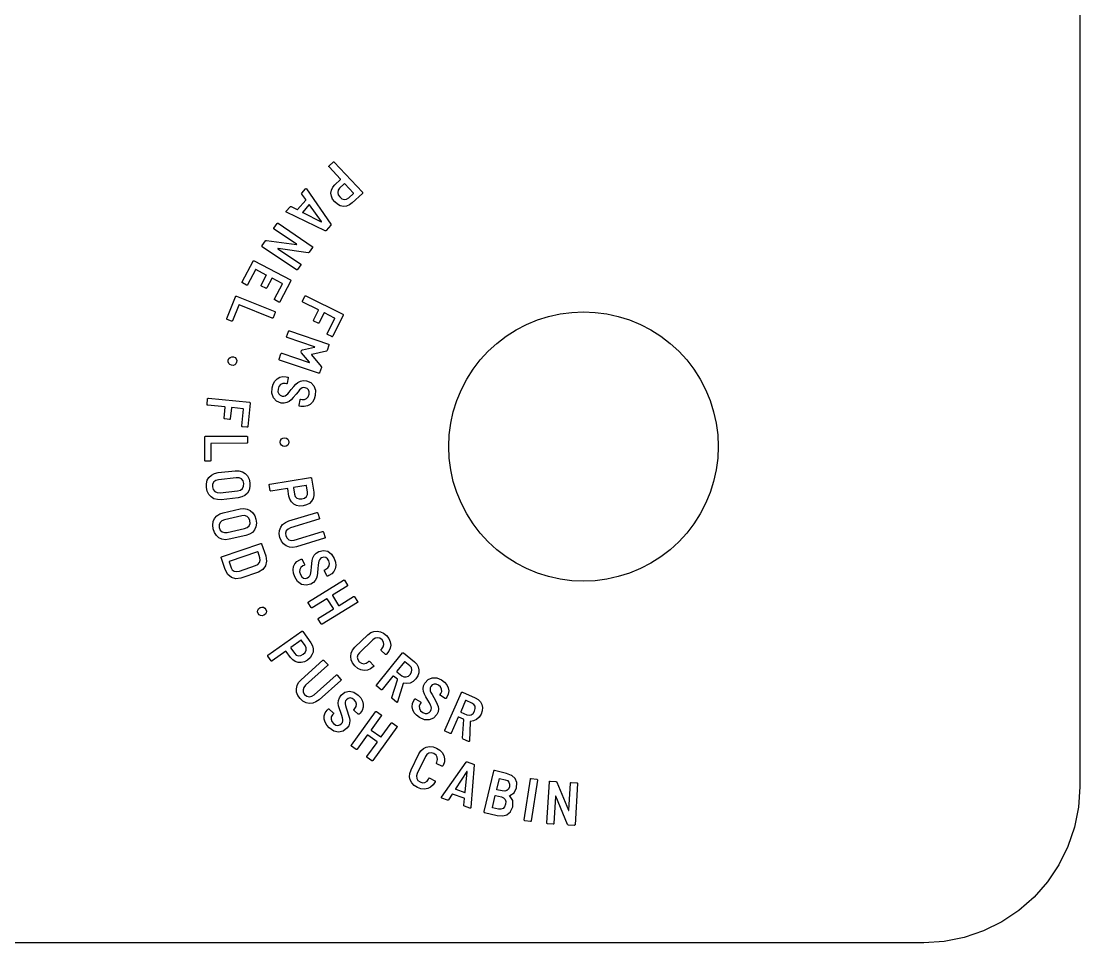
# Model space of a CAD drawing. Header units: millimetres. Extents: x 0 to 165, y 0 to 65.
# Drawn here: x 127.68 to 165, y 0 to 32.5 of the extents above; entities that cross this region are included whole.
import ezdxf

# ---------------------------------------------------------------- set-up
doc = ezdxf.new("R2010")
doc.units = ezdxf.units.MM
for name, color, linetype in [('CUT', 8, 'CONTINUOUS'), ('LASER', 7, 'CONTINUOUS'), ('UV_AMBER', 30, 'CONTINUOUS')]:
    doc.layers.add(name, color=color, linetype=linetype)

msp = doc.modelspace()

# ---------------------------------------------------------------- linework, layer by layer
at = {"layer": 'CUT'}
msp.add_lwpolyline([(165, 59.5), (165, 5.5), (164.9529, 4.7821), (164.8126, 4.0765), (164.5813, 3.3952), (164.2631, 2.75), (163.8634, 2.1518), (163.3891, 1.6109), (162.8482, 1.1366), (162.25, 0.7369), (161.6048, 0.4187), (160.9235, 0.1874), (160.2179, 0.0471), (159.5, 0), (5.5, 0)], dxfattribs=at)
msp.add_lwpolyline([(152.25, 17.5), (152.2319, 17.086), (152.1778, 16.6752), (152.0881, 16.2706), (151.9635, 15.8754), (151.805, 15.4926), (151.6136, 15.125), (151.391, 14.7755), (151.1387, 14.4468), (150.8588, 14.1412), (150.5532, 13.8613), (150.2245, 13.609), (149.875, 13.3864), (149.5074, 13.195), (149.1246, 13.0365), (148.7294, 12.9119), (148.3248, 12.8222), (147.914, 12.7681), (147.5, 12.75), (147.086, 12.7681), (146.6752, 12.8222), (146.2706, 12.9119), (145.8754, 13.0365), (145.4926, 13.195), (145.125, 13.3864), (144.7755, 13.609), (144.4468, 13.8613), (144.1412, 14.1412), (143.8613, 14.4468), (143.609, 14.7755), (143.3864, 15.125), (143.195, 15.4926), (143.0365, 15.8754), (142.9119, 16.2706), (142.8222, 16.6752), (142.7681, 17.086), (142.75, 17.5), (142.7681, 17.914), (142.8222, 18.3248), (142.9119, 18.7294), (143.0365, 19.1246), (143.195, 19.5074), (143.3864, 19.875), (143.609, 20.2245), (143.8613, 20.5532), (144.1412, 20.8588), (144.4468, 21.1387), (144.7755, 21.391), (145.125, 21.6136), (145.4926, 21.805), (145.8754, 21.9635), (146.2706, 22.0881), (146.6752, 22.1778), (147.086, 22.2319), (147.5, 22.25), (147.914, 22.2319), (148.3248, 22.1778), (148.7294, 22.0881), (149.1246, 21.9635), (149.5074, 21.805), (149.875, 21.6136), (150.2245, 21.391), (150.5532, 21.1387), (150.8588, 20.8588), (151.1387, 20.5532), (151.391, 20.2245), (151.6136, 19.875), (151.805, 19.5074), (151.9635, 19.1246), (152.0881, 18.7294), (152.1778, 18.3248), (152.2319, 17.914)], close=True, dxfattribs=at)
at = {"layer": 'LASER'}
for points in [[(138.478, 21.4487), (138.4699, 21.4549), (138.4649, 21.4638), (138.4636, 21.4737), (138.4663, 21.4834), (138.7326, 22.0171), (138.7338, 22.0255), (138.7277, 22.0315), (138.3656, 22.2121), (138.3572, 22.2133), (138.3512, 22.2073), (138.1802, 21.8645), (138.174, 21.8565), (138.1651, 21.8517), (138.1552, 21.8502), (138.1454, 21.8529), (137.9992, 21.9258), (137.9911, 21.932), (137.9861, 21.941), (137.9848, 21.9509), (137.9875, 21.9606), (138.1586, 22.3034), (138.1598, 22.3118), (138.1537, 22.3179), (137.6047, 22.5917), (137.5966, 22.5979), (137.5916, 22.6069), (137.5903, 22.6168), (137.5931, 22.6265), (137.6816, 22.8038), (137.6876, 22.8118), (137.6963, 22.8167), (137.7064, 22.8179), (137.7162, 22.8151), (139.0183, 22.1655), (139.0263, 22.1594), (139.0312, 22.1508), (139.0327, 22.1408), (139.03, 22.1311), (138.659, 21.3873), (138.6528, 21.3793), (138.6439, 21.3745), (138.634, 21.373), (138.6242, 21.3757), (138.478, 21.4487)], [(138.2542, 20.3255), (138.2626, 20.3101), (138.2608, 20.2913), (138.1967, 20.1017), (138.1916, 20.093), (138.1835, 20.087), (138.1738, 20.0842), (138.1638, 20.0855), (136.7854, 20.5516), (136.7765, 20.5567), (136.7703, 20.5649), (136.7677, 20.5745), (136.7691, 20.5845), (136.8326, 20.7722), (136.8375, 20.781), (136.8454, 20.787), (136.8552, 20.7895), (136.8653, 20.7881), (137.8318, 20.4613), (137.8386, 20.4601), (137.8424, 20.4623), (137.843, 20.4667), (137.8401, 20.4723), (137.5563, 20.809), (137.5479, 20.8244), (137.5497, 20.8432), (137.5628, 20.8817), (137.5727, 20.8977), (137.5887, 20.9049), (138.0167, 21.0009), (138.0224, 21.0036), (138.0246, 21.0075), (138.0229, 21.0115), (138.0168, 21.0148), (137.0523, 21.3409), (137.0434, 21.346), (137.0372, 21.3542), (137.0346, 21.3638), (137.036, 21.3738), (137.0994, 21.5611), (137.1043, 21.57), (137.1123, 21.5763), (137.1221, 21.5788), (137.1322, 21.5774), (138.5107, 21.1112), (138.5195, 21.1063), (138.5255, 21.0984), (138.5283, 21.0885), (138.5269, 21.0784), (138.4636, 20.891), (138.4536, 20.875), (138.4376, 20.8679), (137.921, 20.745), (137.9128, 20.7408), (137.9168, 20.7326), (138.2542, 20.3255)], [(136.523, 19.5706), (136.5602, 19.6995), (136.619, 19.8068), (136.6971, 19.8892), (136.7918, 19.9439), (136.8991, 19.9688), (137.0153, 19.9619), (137.0705, 19.9514), (137.0799, 19.9478), (137.087, 19.9408), (137.0908, 19.9314), (137.0908, 19.9212), (137.0548, 19.7309), (137.0511, 19.7215), (137.0441, 19.7144), (137.035, 19.7102), (137.0249, 19.7102), (136.9825, 19.7182), (136.8968, 19.7179), (136.8221, 19.6828), (136.7654, 19.6163), (136.7329, 19.5223), (136.7289, 19.4321), (136.7547, 19.3604), (136.806, 19.3096), (136.8782, 19.2823), (136.9326, 19.2797), (136.982, 19.2934), (137.0284, 19.3215), (137.0738, 19.3627), (137.1278, 19.4233), (137.1994, 19.5108), (137.2854, 19.6149), (137.3592, 19.6952), (137.4331, 19.756), (137.5194, 19.8018), (137.6187, 19.8249), (137.7309, 19.8176), (137.8879, 19.7564), (137.9954, 19.6416), (138.0481, 19.4857), (138.0406, 19.3013), (138.0031, 19.1742), (137.9427, 19.0679), (137.8625, 18.9861), (137.7651, 18.9327), (137.6549, 18.9091), (137.5362, 18.9168), (137.4919, 18.9252), (137.4824, 18.9289), (137.4752, 18.9362), (137.4712, 18.9453), (137.4713, 18.9554), (137.5073, 19.1458), (137.5109, 19.1553), (137.518, 19.1626), (137.5274, 19.1665), (137.5375, 19.1664), (137.5779, 19.1588), (137.6637, 19.1585), (137.7395, 19.1919), (137.7975, 19.2552), (137.8298, 19.3453), (137.8334, 19.4292), (137.8095, 19.4984), (137.7601, 19.5488), (137.6873, 19.5763), (137.633, 19.5795), (137.5846, 19.5673), (137.539, 19.5399), (137.4928, 19.4981), (137.4383, 19.4351), (137.3676, 19.3451), (137.2653, 19.2277), (137.1897, 19.1466), (137.1214, 19.0908), (137.0408, 19.0488), (136.948, 19.0279), (136.8424, 19.035), (136.681, 19.0979), (136.5695, 19.216), (136.5148, 19.3773), (136.523, 19.5706)], [(136.8105, 17.6578), (136.8222, 17.7183), (136.8552, 17.7668), (136.9047, 17.7983), (136.9659, 17.8082), (137.0264, 17.7965), (137.0749, 17.7635), (137.1064, 17.7141), (137.1163, 17.6532), (137.1046, 17.5927), (137.0716, 17.5452), (137.0222, 17.5144), (136.9613, 17.5048), (136.9005, 17.5165), (136.852, 17.5495), (136.8204, 17.5984), (136.8105, 17.6578)], [(137.9898, 15.8938), (137.9945, 15.7755), (137.9695, 15.6671), (137.9163, 15.5724), (137.8368, 15.4954), (137.7348, 15.439), (137.6143, 15.4063), (137.492, 15.4002), (137.3804, 15.4225), (137.2836, 15.4714), (137.2051, 15.545), (137.1484, 15.6398), (137.1166, 15.752), (137.0748, 16.0137), (137.0708, 16.0212), (137.0624, 16.0226), (136.4822, 15.9299), (136.472, 15.9302), (136.4627, 15.9343), (136.4559, 15.9416), (136.4525, 15.9511), (136.4213, 16.1467), (136.4215, 16.1569), (136.4257, 16.1662), (136.4332, 16.173), (136.4428, 16.1764), (137.882, 16.4063), (137.8921, 16.406), (137.9011, 16.4018), (137.908, 16.3943), (137.9114, 16.3847), (137.9898, 15.8938)], [(137.3081, 15.8221), (137.3372, 15.7403), (137.3948, 15.6823), (137.4746, 15.6516), (137.5705, 15.6524), (137.6639, 15.6818), (137.7316, 15.7361), (137.7689, 15.8092), (137.7714, 15.8961), (137.7358, 16.1193), (137.7318, 16.1268), (137.7234, 16.1282), (137.2813, 16.0576), (137.2738, 16.0537), (137.2724, 16.0453), (137.3081, 15.8221)], [(136.8007, 14.2895), (136.7766, 14.4199), (136.7849, 14.5432), (136.8248, 14.6549), (136.8948, 14.7504), (136.9921, 14.826), (137.1139, 14.878), (138.0995, 15.1738), (138.1095, 15.1749), (138.119, 15.172), (138.127, 15.1655), (138.1317, 15.1565), (138.1887, 14.9667), (138.1897, 14.9567), (138.1865, 14.9471), (138.1803, 14.9392), (138.1713, 14.9345), (137.1735, 14.635), (137.0846, 14.5923), (137.0239, 14.5261), (136.9966, 14.4436), (137.0069, 14.3514), (137.0491, 14.2685), (137.1177, 14.214), (137.205, 14.1912), (137.3029, 14.2042), (138.3006, 14.5037), (138.3106, 14.5048), (138.3201, 14.5019), (138.3281, 14.4954), (138.3329, 14.4864), (138.3898, 14.2966), (138.3908, 14.2866), (138.3876, 14.277), (138.3814, 14.2691), (138.3725, 14.2644), (137.3869, 13.9685), (137.2566, 13.9449), (137.1338, 13.9543), (137.0227, 13.9955), (136.9279, 14.0667), (136.8529, 14.1657), (136.8007, 14.2895)], [(137.3186, 12.9041), (137.2752, 13.0311), (137.2619, 13.1527), (137.2787, 13.265), (137.3249, 13.3641), (137.3986, 13.446), (137.4977, 13.507), (137.5489, 13.53), (137.5587, 13.5324), (137.5685, 13.5308), (137.5771, 13.5253), (137.5829, 13.5169), (137.6625, 13.3403), (137.6649, 13.3305), (137.6632, 13.3207), (137.6581, 13.312), (137.6499, 13.3062), (137.6106, 13.2885), (137.5405, 13.2392), (137.4995, 13.1675), (137.4911, 13.0806), (137.5183, 12.9849), (137.5668, 12.9087), (137.629, 12.8647), (137.7001, 12.8525), (137.775, 12.8715), (137.821, 12.9005), (137.8536, 12.9401), (137.8755, 12.9898), (137.8892, 13.0495), (137.8986, 13.1302), (137.9072, 13.2429), (137.918, 13.3775), (137.9324, 13.4856), (137.9581, 13.5778), (138.0025, 13.6648), (138.0707, 13.7406), (138.1668, 13.799), (138.3305, 13.8388), (138.4844, 13.8064), (138.6169, 13.7088), (138.7165, 13.5535), (138.7587, 13.4278), (138.7701, 13.3061), (138.7513, 13.1931), (138.7021, 13.0935), (138.6253, 13.011), (138.5236, 12.9492), (138.4825, 12.9307), (138.4726, 12.9283), (138.4625, 12.9301), (138.454, 12.9354), (138.4483, 12.9437), (138.3687, 13.1203), (138.3662, 13.1302), (138.3678, 13.1402), (138.3733, 13.1488), (138.3816, 13.1546), (138.419, 13.1714), (138.4896, 13.2204), (138.5325, 13.2912), (138.5437, 13.3763), (138.5186, 13.4687), (138.4734, 13.5394), (138.4142, 13.5825), (138.3448, 13.5955), (138.2694, 13.5762), (138.2231, 13.5477), (138.1904, 13.51), (138.1688, 13.4614), (138.1548, 13.4006), (138.1463, 13.3178), (138.14, 13.2035), (138.1235, 13.0487), (138.108, 12.939), (138.084, 12.854), (138.042, 12.7734), (137.978, 12.7031), (137.8874, 12.6484), (137.7191, 12.6074), (137.56, 12.6403), (137.4227, 12.7411), (137.3186, 12.9041)], [(139.3967, 12.2141), (139.4061, 12.2178), (139.4161, 12.2174), (139.4255, 12.2132), (139.4324, 12.2057), (139.5369, 12.0374), (139.5405, 12.028), (139.5399, 12.0179), (139.5358, 12.0088), (139.5283, 12.002), (138.2919, 11.2347), (138.2825, 11.231), (138.2723, 11.2313), (138.2633, 11.2353), (138.2565, 11.2428), (138.152, 11.4111), (138.1483, 11.4206), (138.1485, 11.4308), (138.1528, 11.44), (138.1603, 11.4468), (138.6796, 11.7691), (138.6851, 11.7756), (138.6831, 11.7839), (138.4674, 12.1314), (138.4609, 12.1369), (138.4526, 12.1349), (137.9333, 11.8126), (137.9238, 11.809), (137.9135, 11.8095), (137.9044, 11.8135), (137.8976, 11.821), (137.7932, 11.9893), (137.7895, 11.9987), (137.7899, 12.0087), (137.7942, 12.0179), (137.8017, 12.0247), (139.0381, 12.792), (139.0475, 12.7957), (139.0574, 12.7953), (139.0667, 12.7914), (139.0736, 12.7839), (139.1781, 12.6156), (139.1816, 12.6061), (139.1811, 12.5961), (139.1771, 12.5868), (139.1697, 12.5799), (138.6558, 12.261), (138.6504, 12.2545), (138.6524, 12.2462), (138.868, 11.8987), (138.8746, 11.8932), (138.8829, 11.8952), (139.3967, 12.2141)], [(139.4406, 9.7651), (139.3596, 9.8701), (139.3103, 9.9831), (139.2938, 10.0996), (139.3106, 10.2146), (139.3603, 10.3238), (139.4423, 10.4228), (139.899, 10.8607), (140.0011, 10.9381), (140.1116, 10.9826), (140.2264, 10.9938), (140.3412, 10.9716), (140.4517, 10.9172), (140.5531, 10.8317), (140.6345, 10.7271), (140.6849, 10.6151), (140.7032, 10.5003), (140.6884, 10.3873), (140.641, 10.2803), (140.5609, 10.1831), (140.5514, 10.174), (140.5427, 10.1683), (140.532, 10.1661), (140.5217, 10.1676), (140.5133, 10.1733), (140.3687, 10.312), (140.3599, 10.3304), (140.3693, 10.3484), (140.388, 10.3663), (140.4434, 10.4407), (140.4634, 10.5239), (140.4484, 10.6073), (140.3977, 10.6828), (140.3232, 10.7378), (140.2399, 10.757), (140.1562, 10.7403), (140.0795, 10.688), (139.6024, 10.2306), (139.5473, 10.1565), (139.5275, 10.074), (139.5438, 9.9906), (139.596, 9.9141), (139.669, 9.8601), (139.751, 9.8409), (139.8345, 9.8569), (139.9109, 9.9089), (139.9313, 9.9284), (139.9485, 9.936), (139.9662, 9.926), (140.0984, 9.7755), (140.1039, 9.7671), (140.1056, 9.7573), (140.1037, 9.7474), (140.0979, 9.7391), (140.0915, 9.7331), (139.9906, 9.6567), (139.8804, 9.6126), (139.7658, 9.6015), (139.6515, 9.6243), (139.5418, 9.6794), (139.4406, 9.7651)], [(140.7519, 8.6151), (140.7402, 8.6314), (140.742, 8.6507), (140.9461, 9.2786), (140.9463, 9.2865), (140.9429, 9.2919), (140.7984, 9.4074), (140.7905, 9.4104), (140.7833, 9.4058), (140.4016, 8.9284), (140.3938, 8.9218), (140.384, 8.9188), (140.3741, 8.9196), (140.3652, 8.9244), (140.2105, 9.0481), (140.2039, 9.0558), (140.2009, 9.0652), (140.2019, 9.0753), (140.2067, 9.0843), (141.1155, 10.2208), (141.1231, 10.2274), (141.1326, 10.2303), (141.1426, 10.2297), (141.1516, 10.225), (141.5401, 9.9143), (141.622, 9.8314), (141.6756, 9.7358), (141.6999, 9.6316), (141.693, 9.5233), (141.6563, 9.4151), (141.5902, 9.3118), (141.4959, 9.2197), (141.3879, 9.1622), (141.2731, 9.141), (141.1586, 9.1582), (141.1494, 9.1579), (141.1442, 9.1504), (140.9473, 8.4976), (140.9453, 8.4922), (140.941, 8.4859), (140.9287, 8.4792), (140.9135, 8.4859), (140.7519, 8.6151)], [(141.2005, 9.9103), (141.1925, 9.9132), (141.1854, 9.9086), (140.9178, 9.5739), (140.9148, 9.5659), (140.9194, 9.5588), (141.096, 9.4176), (141.1694, 9.3784), (141.2485, 9.374), (141.326, 9.4035), (141.394, 9.4661), (141.441, 9.5473), (141.4529, 9.6296), (141.4314, 9.706), (141.3771, 9.7691), (141.2005, 9.9103)], [(141.7165, 7.9431), (141.6087, 8.0232), (141.5288, 8.1158), (141.479, 8.2179), (141.4609, 8.3257), (141.4752, 8.4349), (141.5224, 8.5413), (141.5515, 8.5894), (141.5582, 8.5969), (141.5672, 8.6011), (141.5774, 8.6014), (141.5869, 8.5978), (141.7526, 8.4974), (141.7601, 8.4907), (141.7643, 8.4817), (141.765, 8.4716), (141.7615, 8.4621), (141.7392, 8.4253), (141.7094, 8.345), (141.7162, 8.2627), (141.7585, 8.1863), (141.8352, 8.1229), (141.9183, 8.0876), (141.9945, 8.0866), (142.06, 8.1169), (142.1109, 8.1749), (142.1324, 8.2249), (142.1368, 8.276), (142.1267, 8.3293), (142.1041, 8.3863), (142.0662, 8.4581), (142.0094, 8.5558), (141.9419, 8.6728), (141.8926, 8.7701), (141.8615, 8.8606), (141.8488, 8.9575), (141.862, 9.0585), (141.9081, 9.1611), (142.0204, 9.2867), (142.1656, 9.3472), (142.33, 9.342), (142.5001, 9.2704), (142.6061, 9.1908), (142.6845, 9.097), (142.7331, 8.9932), (142.7489, 8.8833), (142.7324, 8.7718), (142.6837, 8.6633), (142.6603, 8.6247), (142.6535, 8.6172), (142.6441, 8.6129), (142.6342, 8.6124), (142.6248, 8.616), (142.459, 8.7164), (142.4514, 8.7231), (142.4471, 8.7323), (142.4467, 8.7424), (142.4503, 8.7519), (142.4716, 8.787), (142.5019, 8.8674), (142.4972, 8.9501), (142.4582, 9.0265), (142.3851, 9.0884), (142.3078, 9.1211), (142.2346, 9.1229), (142.1701, 9.0944), (142.1188, 9.0358), (142.0969, 8.986), (142.0913, 8.9364), (142.101, 8.8841), (142.124, 8.8261), (142.1639, 8.7531), (142.2235, 8.6554), (142.2976, 8.5184), (142.3471, 8.4192), (142.3755, 8.3357), (142.3865, 8.2455), (142.3737, 8.1512), (142.33, 8.0548), (142.2146, 7.9256), (142.0649, 7.8626), (141.8946, 7.8678), (141.7165, 7.9431)], [(143.2593, 7.1804), (143.2438, 7.1931), (143.2405, 7.2122), (143.2766, 7.8715), (143.2748, 7.8792), (143.2701, 7.8835), (143.1008, 7.9581), (143.0924, 7.9589), (143.0866, 7.9526), (142.8403, 7.3933), (142.8345, 7.3849), (142.8257, 7.3794), (142.816, 7.3777), (142.8061, 7.38), (142.6248, 7.4599), (142.6165, 7.4656), (142.6112, 7.474), (142.6095, 7.484), (142.6119, 7.4939), (143.1984, 8.8256), (143.2041, 8.8339), (143.2125, 8.8392), (143.2224, 8.8412), (143.2322, 8.839), (143.6875, 8.6384), (143.7879, 8.5792), (143.8643, 8.5007), (143.9145, 8.4062), (143.9357, 8.2998), (143.9279, 8.1858), (143.8906, 8.0689), (143.8231, 7.9558), (143.7335, 7.8724), (143.628, 7.8225), (143.5129, 7.8097), (143.5041, 7.807), (143.501, 7.7984), (143.4783, 7.117), (143.4777, 7.1113), (143.4752, 7.1041), (143.4651, 7.0944), (143.4486, 7.097), (143.2593, 7.1804)], [(143.3603, 8.5473), (143.3519, 8.5481), (143.3461, 8.5418), (143.1734, 8.1496), (143.1726, 8.1411), (143.1789, 8.1354), (143.3858, 8.0443), (143.4668, 8.0253), (143.5444, 8.0414), (143.6117, 8.0898), (143.6614, 8.1677), (143.6859, 8.2583), (143.6763, 8.3409), (143.6359, 8.4091), (143.5672, 8.4562), (143.3603, 8.5473)]]:
    msp.add_lwpolyline(points, close=True, dxfattribs=at)
at = {"layer": 'UV_AMBER'}
for points in [[(139.3433, 26.0888), (139.2479, 26.0186), (139.144, 25.9788), (139.0358, 25.9699), (138.9274, 25.9926), (138.8236, 26.0455), (138.7291, 26.1272), (138.6556, 26.2251), (138.6116, 26.33), (138.598, 26.4376), (138.6151, 26.5439), (138.6618, 26.6439), (138.737, 26.7331), (138.9305, 26.9142), (138.9346, 26.9217), (138.931, 26.9294), (138.5295, 27.3584), (138.524, 27.367), (138.5222, 27.377), (138.5245, 27.3867), (138.5304, 27.3948), (138.6751, 27.5302), (138.6837, 27.5357), (138.6937, 27.5374), (138.7035, 27.535), (138.7117, 27.529), (139.7077, 26.4649), (139.7131, 26.4564), (139.7147, 26.4466), (139.7123, 26.4367), (139.7062, 26.4285), (139.3433, 26.0888)], [(137.1578, 25.9531), (137.1745, 25.9642), (137.1937, 25.9618), (137.4051, 25.8545), (137.4123, 25.8532), (137.4185, 25.8572), (137.7072, 26.1937), (137.7102, 26.2004), (137.7078, 26.2073), (137.5679, 26.3982), (137.5627, 26.4169), (137.5713, 26.4352), (137.7044, 26.5904), (137.7223, 26.6005), (137.7396, 26.5886), (138.5909, 25.3423), (138.5961, 25.3236), (138.5875, 25.3053), (138.4278, 25.1191), (138.4111, 25.1078), (138.3918, 25.1102), (137.0303, 25.7616), (137.0226, 25.7655), (137.0154, 25.7795), (137.0232, 25.7961), (137.1578, 25.9531)], [(138.9023, 26.6136), (138.8508, 26.5437), (138.8349, 26.4635), (138.8542, 26.3802), (138.9086, 26.3012), (138.9852, 26.2402), (139.068, 26.2145), (139.1496, 26.2245), (139.2229, 26.271), (139.3879, 26.4255), (139.392, 26.433), (139.3885, 26.4407), (139.0825, 26.7676), (139.075, 26.7716), (139.0673, 26.7681), (138.9023, 26.6136)], [(137.8392, 26.0268), (137.8352, 26.0308), (137.8303, 26.0314), (137.8258, 26.0296), (137.8225, 26.0269), (137.6009, 25.7686), (137.5988, 25.7649), (137.5977, 25.7602), (137.599, 25.7554), (137.6036, 25.7521), (138.2545, 25.4265), (138.2602, 25.4254), (138.264, 25.4272), (138.2651, 25.431), (138.263, 25.4364), (137.8392, 26.0268)], [(137.523, 23.9401), (137.5302, 23.933), (137.5339, 23.9238), (137.5341, 23.9138), (137.5301, 23.9044), (137.4192, 23.7403), (137.4121, 23.7331), (137.4027, 23.7295), (137.3926, 23.7294), (137.3833, 23.7333), (136.1775, 24.5478), (136.1702, 24.555), (136.1665, 24.5646), (136.1665, 24.5745), (136.1705, 24.5838), (136.2874, 24.7569), (136.301, 24.7683), (136.3203, 24.7707), (137.3821, 24.6198), (137.3883, 24.6209), (137.3915, 24.624), (137.3909, 24.6284), (137.3859, 24.6331), (136.5943, 25.1649), (136.5871, 25.1721), (136.5833, 25.1817), (136.5833, 25.1916), (136.5873, 25.2009), (136.6982, 25.3651), (136.7054, 25.3723), (136.7147, 25.3763), (136.7249, 25.3761), (136.7342, 25.372), (137.94, 24.5575), (137.9472, 24.5505), (137.9509, 24.5412), (137.951, 24.531), (137.947, 24.5216), (137.8314, 24.3504), (137.8171, 24.338), (137.7983, 24.3363), (136.7315, 24.4877), (136.7255, 24.4868), (136.7224, 24.4838), (136.7231, 24.4793), (136.728, 24.4747), (137.523, 23.9401)], [(136.6202, 22.6685), (136.6122, 22.6749), (136.6074, 22.6839), (136.6063, 22.6938), (136.6092, 22.7035), (136.8869, 23.2335), (136.8883, 23.2419), (136.8824, 23.2481), (136.5239, 23.4358), (136.5155, 23.4372), (136.5094, 23.4313), (136.3316, 23.0919), (136.3253, 23.084), (136.3163, 23.0794), (136.3063, 23.0781), (136.2967, 23.081), (136.1518, 23.1569), (136.1439, 23.1632), (136.139, 23.1723), (136.138, 23.1822), (136.1409, 23.1918), (136.3187, 23.5312), (136.3201, 23.5396), (136.3142, 23.5457), (135.948, 23.7376), (135.9396, 23.7389), (135.9334, 23.733), (135.6558, 23.203), (135.6494, 23.1951), (135.6405, 23.1905), (135.6305, 23.1891), (135.6208, 23.192), (135.476, 23.2679), (135.468, 23.2742), (135.4632, 23.2833), (135.4621, 23.2932), (135.4651, 23.3029), (135.8517, 24.0409), (135.8579, 24.0488), (135.8667, 24.0536), (135.8768, 24.0545), (135.8865, 24.0515), (137.1755, 23.3763), (137.1834, 23.37), (137.1881, 23.3613), (137.1895, 23.3513), (137.1866, 23.3416), (136.7999, 22.6036), (136.7936, 22.5957), (136.7846, 22.5911), (136.7747, 22.5897), (136.765, 22.5926), (136.6202, 22.6685)], [(135.2308, 22.7837), (135.2362, 22.7923), (135.2444, 22.7979), (135.2544, 22.7999), (135.2644, 22.7979), (136.6162, 22.2593), (136.6247, 22.2539), (136.6303, 22.2457), (136.6326, 22.2359), (136.6308, 22.226), (136.5574, 22.0419), (136.552, 22.0334), (136.5435, 22.0279), (136.5337, 22.0256), (136.5238, 22.0274), (135.3579, 22.492), (135.3494, 22.4924), (135.3439, 22.4859), (135.1248, 21.936), (135.1193, 21.9275), (135.1109, 21.922), (135.1011, 21.9196), (135.0912, 21.9215), (134.9393, 21.982), (134.9307, 21.9875), (134.925, 21.996), (134.9229, 22.0058), (134.9248, 22.0157), (135.2308, 22.7837)], [(134.975, 20.5485), (134.9999, 20.605), (135.0428, 20.6449), (135.0981, 20.6647), (135.1599, 20.6607), (135.2163, 20.6359), (135.2562, 20.5929), (135.276, 20.5377), (135.2721, 20.4762), (135.2473, 20.4198), (135.2046, 20.3808), (135.1496, 20.3617), (135.0881, 20.3659), (135.0314, 20.3908), (134.9914, 20.4338), (134.9715, 20.4885), (134.975, 20.5485)], [(135.4742, 18.1978), (135.4644, 18.2007), (135.4565, 18.2074), (135.4518, 18.2161), (135.451, 18.2262), (135.5099, 18.8196), (135.508, 18.8279), (135.5003, 18.8314), (135.0976, 18.8714), (135.0893, 18.8695), (135.0858, 18.8617), (135.048, 18.4805), (135.045, 18.4708), (135.0385, 18.4632), (135.0297, 18.4582), (135.0196, 18.4573), (134.8569, 18.4734), (134.8472, 18.4763), (134.8393, 18.483), (134.8346, 18.4917), (134.8337, 18.5018), (134.8716, 18.883), (134.8697, 18.8913), (134.8619, 18.8948), (134.2514, 18.9554), (134.2416, 18.9583), (134.2338, 18.965), (134.2291, 18.9737), (134.2282, 18.9838), (134.2478, 19.1809), (134.2506, 19.1906), (134.2569, 19.1983), (134.2659, 19.2029), (134.2761, 19.2038), (135.7241, 19.06), (135.7338, 19.0572), (135.7414, 19.0508), (135.7464, 19.0421), (135.7473, 19.032), (135.6652, 18.2049), (135.6623, 18.1952), (135.6557, 18.1876), (135.6469, 18.1826), (135.6369, 18.1817), (135.4742, 18.1978)], [(134.1457, 17.8356), (134.1475, 17.8456), (134.1531, 17.8538), (134.1615, 17.8594), (134.1715, 17.8613), (135.6267, 17.8647), (135.6366, 17.8629), (135.6449, 17.8573), (135.6507, 17.8491), (135.6526, 17.8392), (135.6531, 17.6411), (135.6512, 17.6311), (135.6454, 17.6229), (135.6372, 17.6171), (135.6273, 17.6151), (134.3723, 17.6122), (134.3642, 17.6094), (134.3615, 17.6014), (134.3629, 17.0094), (134.361, 16.9994), (134.3552, 16.9912), (134.347, 16.9853), (134.3371, 16.9834), (134.1736, 16.983), (134.1636, 16.9849), (134.1551, 16.9907), (134.1495, 16.9989), (134.1476, 17.0088), (134.1457, 17.8356)], [(134.2053, 16.0554), (134.2053, 16.1898), (134.236, 16.3108), (134.2955, 16.4142), (134.3817, 16.4955), (134.4912, 16.5521), (134.6204, 16.5811), (135.2237, 16.6467), (135.3546, 16.6461), (135.4732, 16.6143), (135.5748, 16.5534), (135.6549, 16.4652), (135.7109, 16.3537), (135.7398, 16.2224), (135.74, 16.0863), (135.7093, 15.9647), (135.6502, 15.8609), (135.5641, 15.7787), (135.4552, 15.7214), (135.3275, 15.6923), (134.7243, 15.6267), (134.5918, 15.6274), (134.4727, 15.6599), (134.3709, 15.7216), (134.2905, 15.8102), (134.2344, 15.9224), (134.2053, 16.0554)], [(134.4193, 16.0787), (134.4465, 15.986), (134.5051, 15.9178), (134.5877, 15.8789), (134.6866, 15.8736), (135.3072, 15.9412), (135.4041, 15.9677), (135.4766, 16.0236), (135.5192, 16.1027), (135.5258, 16.1991), (135.4988, 16.2898), (135.4403, 16.3566), (135.3576, 16.3946), (135.2574, 16.3993), (134.6367, 16.3318), (134.5413, 16.3057), (134.4689, 16.2509), (134.4261, 16.1731), (134.4193, 16.0787)], [(134.4454, 14.5992), (134.4306, 14.7328), (134.4478, 14.8565), (134.4955, 14.9657), (134.5723, 15.0561), (134.6748, 15.1244), (134.8001, 15.1674), (135.3924, 15.2992), (135.5226, 15.3129), (135.644, 15.2944), (135.7517, 15.2451), (135.841, 15.1663), (135.909, 15.0616), (135.9522, 14.9343), (135.9674, 14.799), (135.9503, 14.6748), (135.903, 14.5651), (135.8265, 14.4739), (135.7246, 14.405), (135.6008, 14.362), (135.0085, 14.2303), (134.8768, 14.2164), (134.7548, 14.2356), (134.6468, 14.2857), (134.5571, 14.3649), (134.489, 14.4702), (134.4454, 14.5992)], [(134.6556, 14.646), (134.6928, 14.5568), (134.7586, 14.4956), (134.845, 14.4659), (134.9438, 14.4716), (135.5532, 14.6071), (135.6466, 14.6442), (135.7125, 14.7077), (135.7461, 14.7911), (135.7421, 14.8876), (135.7053, 14.9748), (135.6397, 15.0347), (135.5534, 15.0633), (135.4532, 15.057), (134.8438, 14.9214), (134.7518, 14.885), (134.6859, 14.8226), (134.6519, 14.7405), (134.6556, 14.646)], [(134.7273, 13.5819), (134.7258, 13.5919), (134.7284, 13.6014), (134.7346, 13.6094), (134.7435, 13.6144), (136.1205, 14.085), (136.1305, 14.0865), (136.14, 14.0839), (136.1482, 14.078), (136.1532, 14.0692), (136.2974, 13.6475), (136.3307, 13.4601), (136.2955, 13.2931), (136.1979, 13.1598), (136.0431, 13.0736), (135.4237, 12.8619), (135.2485, 12.8353), (135.0895, 12.8809), (134.9597, 12.9915), (134.8714, 13.1601), (134.7273, 13.5819)], [(135.0136, 13.443), (135.0069, 13.4378), (135.0069, 13.4293), (135.0778, 13.2282), (135.1198, 13.1544), (135.1859, 13.1084), (135.2709, 13.0918), (135.3693, 13.1074), (135.9359, 13.301), (136.0244, 13.3464), (136.0823, 13.4115), (136.1067, 13.4899), (136.0944, 13.5756), (136.0255, 13.7774), (136.0203, 13.7842), (136.0118, 13.7841), (135.0136, 13.443)], [(136.0316, 11.6141), (136.0135, 11.673), (136.0199, 11.7313), (136.0487, 11.7824), (136.0981, 11.8198), (136.157, 11.838), (136.2153, 11.8316), (136.2664, 11.8028), (136.3037, 11.7536), (136.3218, 11.6948), (136.3149, 11.6373), (136.2858, 11.5869), (136.2366, 11.5499), (136.1774, 11.5316), (136.119, 11.538), (136.0682, 11.5663), (136.0316, 11.6141)], [(137.8898, 10.5758), (137.9465, 10.4719), (137.972, 10.3635), (137.9662, 10.2551), (137.9291, 10.1508), (137.8626, 10.0551), (137.769, 9.9725), (137.6621, 9.9128), (137.5521, 9.8834), (137.4437, 9.8844), (137.3407, 9.9157), (137.2479, 9.9755), (137.1697, 10.062), (137.0163, 10.2782), (137.0094, 10.2832), (137.0013, 10.2807), (136.522, 9.9407), (136.5128, 9.9364), (136.5027, 9.936), (136.4934, 9.9395), (136.4861, 9.9465), (136.3715, 10.1081), (136.3672, 10.1173), (136.3668, 10.1275), (136.3705, 10.1369), (136.3776, 10.1442), (137.5663, 10.9876), (137.5755, 10.9918), (137.5854, 10.9921), (137.5948, 10.9884), (137.6021, 10.9813), (137.8898, 10.5758)], [(137.3103, 10.2096), (137.3727, 10.1492), (137.45, 10.1227), (137.5351, 10.1305), (137.6208, 10.1738), (137.6915, 10.2415), (137.7281, 10.3201), (137.7293, 10.4022), (137.693, 10.4811), (137.5622, 10.6655), (137.5554, 10.6705), (137.5472, 10.6681), (137.1821, 10.409), (137.1771, 10.4021), (137.1795, 10.394), (137.3103, 10.2096)], [(137.5096, 8.6137), (137.4328, 8.7219), (137.3883, 8.8372), (137.3773, 8.9553), (137.4005, 9.0714), (137.4569, 9.1809), (137.5454, 9.2795), (138.3142, 9.9634), (138.3228, 9.9686), (138.3327, 9.9699), (138.3426, 9.9675), (138.3507, 9.9613), (138.4824, 9.8132), (138.4876, 9.8045), (138.4887, 9.7945), (138.4864, 9.7847), (138.4803, 9.7767), (137.702, 9.0843), (137.6393, 9.008), (137.6122, 8.9225), (137.6222, 8.8361), (137.6704, 8.7568), (137.7437, 8.6995), (137.8289, 8.679), (137.9177, 8.6951), (138.0009, 8.7482), (138.7792, 9.4407), (138.7878, 9.4459), (138.7977, 9.4472), (138.8077, 9.4447), (138.8158, 9.4385), (138.9475, 9.2905), (138.9526, 9.2818), (138.9538, 9.2718), (138.9515, 9.262), (138.9453, 9.2539), (138.1766, 8.57), (138.0684, 8.4936), (137.953, 8.4504), (137.835, 8.4408), (137.719, 8.4655), (137.6092, 8.5235), (137.5096, 8.6137)], [(138.5393, 7.5763), (138.4486, 7.6753), (138.3877, 7.7813), (138.358, 7.891), (138.3606, 8.0003), (138.3953, 8.1049), (138.4617, 8.2004), (138.4994, 8.2421), (138.5074, 8.2482), (138.5171, 8.2506), (138.5271, 8.2491), (138.5358, 8.2437), (138.6795, 8.1138), (138.6856, 8.1058), (138.688, 8.0961), (138.6868, 8.0861), (138.6816, 8.0775), (138.6527, 8.0455), (138.6083, 7.9723), (138.5994, 7.8902), (138.6265, 7.8071), (138.6898, 7.7304), (138.7648, 7.68), (138.8394, 7.6646), (138.9095, 7.682), (138.9704, 7.7294), (139.001, 7.7744), (139.015, 7.8238), (139.0151, 7.878), (139.0037, 7.9383), (138.9801, 8.0159), (138.9427, 8.1226), (138.8986, 8.2503), (138.8685, 8.3551), (138.8551, 8.4499), (138.861, 8.5474), (138.893, 8.6441), (138.9576, 8.7361), (139.0917, 8.8383), (139.2457, 8.8702), (139.4062, 8.834), (139.5597, 8.7316), (139.6487, 8.6334), (139.7079, 8.5264), (139.736, 8.4153), (139.7308, 8.3044), (139.6935, 8.198), (139.6252, 8.1007), (139.5949, 8.0672), (139.5868, 8.0611), (139.5768, 8.0587), (139.567, 8.0601), (139.5584, 8.0654), (139.4146, 8.1953), (139.4084, 8.2034), (139.4059, 8.2132), (139.4074, 8.2232), (139.4128, 8.2319), (139.4403, 8.2623), (139.4853, 8.3354), (139.4963, 8.4176), (139.4724, 8.5), (139.4123, 8.5745), (139.3426, 8.6213), (139.2711, 8.6369), (139.2023, 8.6211), (139.1409, 8.5732), (139.11, 8.5285), (139.0951, 8.4809), (139.0948, 8.4277), (139.1064, 8.3664), (139.1317, 8.2871), (139.1718, 8.1799), (139.2187, 8.0314), (139.2485, 7.9247), (139.2606, 7.8372), (139.2544, 7.7466), (139.224, 7.6565), (139.1628, 7.57), (139.0251, 7.465), (138.8662, 7.4314), (138.7, 7.4687), (138.5393, 7.5763)], [(140.7209, 7.7508), (140.7282, 7.7578), (140.7375, 7.7612), (140.7478, 7.7609), (140.7571, 7.7567), (140.9176, 7.6406), (140.9245, 7.6332), (140.9278, 7.6237), (140.9275, 7.6137), (140.9232, 7.6046), (140.0706, 6.4254), (140.0632, 6.4184), (140.0537, 6.4147), (140.0438, 6.4151), (140.0347, 6.4194), (139.8741, 6.5355), (139.8671, 6.5428), (139.8635, 6.5523), (139.864, 6.5624), (139.8683, 6.5716), (140.2264, 7.0669), (140.229, 7.075), (140.224, 7.0819), (139.8925, 7.3216), (139.8844, 7.3241), (139.8775, 7.3192), (139.5194, 6.8239), (139.512, 6.8169), (139.5023, 6.8134), (139.4924, 6.8138), (139.4832, 6.8181), (139.3227, 6.9342), (139.3157, 6.9415), (139.3123, 6.9508), (139.3128, 6.9609), (139.3172, 6.9701), (140.1697, 8.1493), (140.177, 8.1563), (140.1864, 8.1597), (140.1964, 8.1596), (140.2056, 8.1554), (140.3662, 8.0393), (140.3731, 8.0319), (140.3764, 8.0224), (140.3762, 8.0123), (140.372, 8.0031), (140.0176, 7.513), (140.0151, 7.5049), (140.0201, 7.498), (140.3515, 7.2583), (140.3596, 7.2558), (140.3666, 7.2607), (140.7209, 7.7508)], [(141.6466, 5.4787), (141.5343, 5.5492), (141.449, 5.6383), (141.3932, 5.7419), (141.3693, 5.8556), (141.3782, 5.9752), (141.4209, 6.0965), (141.6981, 6.6653), (141.7672, 6.7731), (141.8556, 6.8531), (141.9594, 6.9033), (142.0748, 6.9221), (142.1973, 6.9093), (142.3219, 6.8641), (142.4345, 6.794), (142.5205, 6.7064), (142.5773, 6.605), (142.6025, 6.4939), (142.5949, 6.3771), (142.5534, 6.2581), (142.5477, 6.2463), (142.5414, 6.2379), (142.5322, 6.2322), (142.522, 6.2301), (142.5122, 6.2326), (142.3286, 6.3127), (142.3139, 6.3269), (142.3165, 6.347), (142.3278, 6.3703), (142.3541, 6.4593), (142.3441, 6.5442), (142.3012, 6.6173), (142.2276, 6.6706), (142.1387, 6.6966), (142.0539, 6.6857), (141.9811, 6.6411), (141.9272, 6.5656), (141.6376, 5.9714), (141.6115, 5.8829), (141.6214, 5.7986), (141.6656, 5.726), (141.741, 5.6722), (141.8281, 5.6468), (141.9117, 5.6571), (141.9845, 5.701), (142.0382, 5.7762), (142.0506, 5.8015), (142.0642, 5.8146), (142.0842, 5.8114), (142.2603, 5.7158), (142.2684, 5.7098), (142.2734, 5.7012), (142.275, 5.6913), (142.2724, 5.6815), (142.2685, 5.6736), (142.2002, 5.5671), (142.112, 5.4876), (142.0083, 5.4376), (141.8932, 5.4195), (141.7712, 5.4332), (141.6466, 5.4787)], [(143.302, 4.8196), (143.2857, 4.8312), (143.2811, 4.85), (143.3058, 5.0858), (143.3044, 5.093), (143.2985, 5.0974), (142.881, 5.2466), (142.8736, 5.247), (142.868, 5.2423), (142.7398, 5.0435), (142.7242, 5.0319), (142.704, 5.0334), (142.5115, 5.1023), (142.4956, 5.1154), (142.5006, 5.1358), (143.3603, 6.3763), (143.3759, 6.3879), (143.396, 6.3864), (143.6269, 6.3038), (143.6435, 6.2922), (143.6482, 6.2733), (143.5265, 4.769), (143.5256, 4.7604), (143.5151, 4.7486), (143.4968, 4.75), (143.302, 4.8196)], [(142.9897, 5.4296), (142.9874, 5.4245), (142.9886, 5.4197), (142.9919, 5.4161), (142.9955, 5.414), (143.316, 5.2994), (143.3202, 5.2987), (143.325, 5.2994), (143.329, 5.3023), (143.3305, 5.3078), (143.4019, 6.0321), (143.4009, 6.0378), (143.3978, 6.0407), (143.3938, 6.0403), (143.3895, 6.0365), (142.9897, 5.4296)], [(145.0073, 5.0167), (145.0072, 5.0179), (145.0068, 5.0191), (145.0063, 5.0202), (144.8967, 5.1922), (144.8961, 5.194), (144.8992, 5.196), (145.0549, 5.2873), (145.0559, 5.288), (145.0568, 5.2889), (145.0574, 5.2899), (145.1434, 5.4642), (145.1439, 5.4654), (145.1441, 5.4666), (145.1553, 5.6463), (145.1553, 5.6477), (145.1549, 5.6491), (145.0953, 5.794), (145.0946, 5.7953), (145.0936, 5.7964), (144.9698, 5.9045), (144.9689, 5.9052), (144.9679, 5.9057), (144.7857, 5.9751), (144.7849, 5.9753), (144.3636, 6.0751), (144.3624, 6.0752), (144.3523, 6.0756), (144.351, 6.0755), (144.3497, 6.0752), (144.3403, 6.0714), (144.3393, 6.0709), (144.3384, 6.0702), (144.3311, 6.0635), (144.3302, 6.0625), (144.3296, 6.0614), (144.3255, 6.0521), (144.3251, 6.051), (143.9899, 4.635), (143.9897, 4.6339), (143.9892, 4.6237), (143.9893, 4.6225), (143.9896, 4.6212), (143.993, 4.6117), (143.9936, 4.6106), (143.9943, 4.6095), (144.0011, 4.6022), (144.0021, 4.6014), (144.0032, 4.6007), (144.0124, 4.5967), (144.0135, 4.5963), (144.46, 4.4906), (144.4609, 4.4904), (144.6452, 4.4742), (144.6463, 4.4742), (144.6474, 4.4744), (144.8069, 4.5189), (144.8081, 4.5194), (144.8093, 4.5202), (144.9313, 4.6249), (144.9323, 4.6259), (144.933, 4.6272), (145.0044, 4.7919), (145.0048, 4.7931), (145.0049, 4.7944)], [(144.5406, 5.7989), (144.7338, 5.7531), (144.8167, 5.7194), (144.8712, 5.6647), (144.8965, 5.592), (144.8899, 5.5036), (144.8566, 5.4235), (144.8017, 5.3713), (144.7287, 5.3477), (144.6396, 5.355), (144.4463, 5.4008), (144.4427, 5.4031), (144.4423, 5.4073), (144.534, 5.7948), (144.5363, 5.7985)], [(145.4346, 4.3069), (145.4251, 4.3101), (145.4178, 4.3169), (145.4135, 4.3261), (145.4132, 4.3362), (145.6277, 5.7755), (145.6309, 5.785), (145.6377, 5.7924), (145.6467, 5.7969), (145.6568, 5.7973), (145.8527, 5.7681), (145.8622, 5.7648), (145.8695, 5.7578), (145.8741, 5.7488), (145.8745, 5.7387), (145.66, 4.2995), (145.6566, 4.2898), (145.6496, 4.2823), (145.6407, 4.278), (145.6306, 4.2777), (145.4346, 4.3069)], [(147.0413, 5.6338), (147.0437, 5.6436), (147.0498, 5.6515), (147.0583, 5.6568), (147.0684, 5.6582), (147.2661, 5.6464), (147.2759, 5.6439), (147.2838, 5.6376), (147.2891, 5.629), (147.2904, 5.619), (147.2039, 4.1664), (147.2014, 4.1566), (147.1951, 4.1484), (147.1865, 4.1434), (147.1765, 4.1421), (146.968, 4.1545), (146.9513, 4.1604), (146.9393, 4.1758), (146.5282, 5.1664), (146.5241, 5.1712), (146.5198, 5.1723), (146.5164, 5.1695), (146.5149, 5.1628), (146.4605, 4.2107), (146.458, 4.2009), (146.4517, 4.1927), (146.4431, 4.1877), (146.4331, 4.1864), (146.2353, 4.1982), (146.2255, 4.2006), (146.2173, 4.2067), (146.2123, 4.2155), (146.211, 4.2256), (146.2976, 5.6782), (146.3, 5.688), (146.306, 5.6958), (146.3148, 5.7011), (146.325, 5.7025), (146.5311, 5.6902), (146.5491, 5.6842), (146.5602, 5.6689), (146.9733, 4.6738), (146.9772, 4.6691), (146.9814, 4.668), (146.9849, 4.6709), (146.9863, 4.6774), (147.0413, 5.6338)], [(144.5039, 4.7165), (144.296, 4.7658), (144.2923, 4.768), (144.2919, 4.7723), (144.3922, 5.1958), (144.3945, 5.1995), (144.3988, 5.1999), (144.6047, 5.1511), (144.6858, 5.1165), (144.7398, 5.0578), (144.7647, 4.9794), (144.7569, 4.8848), (144.7217, 4.7969), (144.6652, 4.7383), (144.5916, 4.7109)]]:
    msp.add_lwpolyline(points, close=True, dxfattribs=at)

doc.saveas('drawing.dxf')
